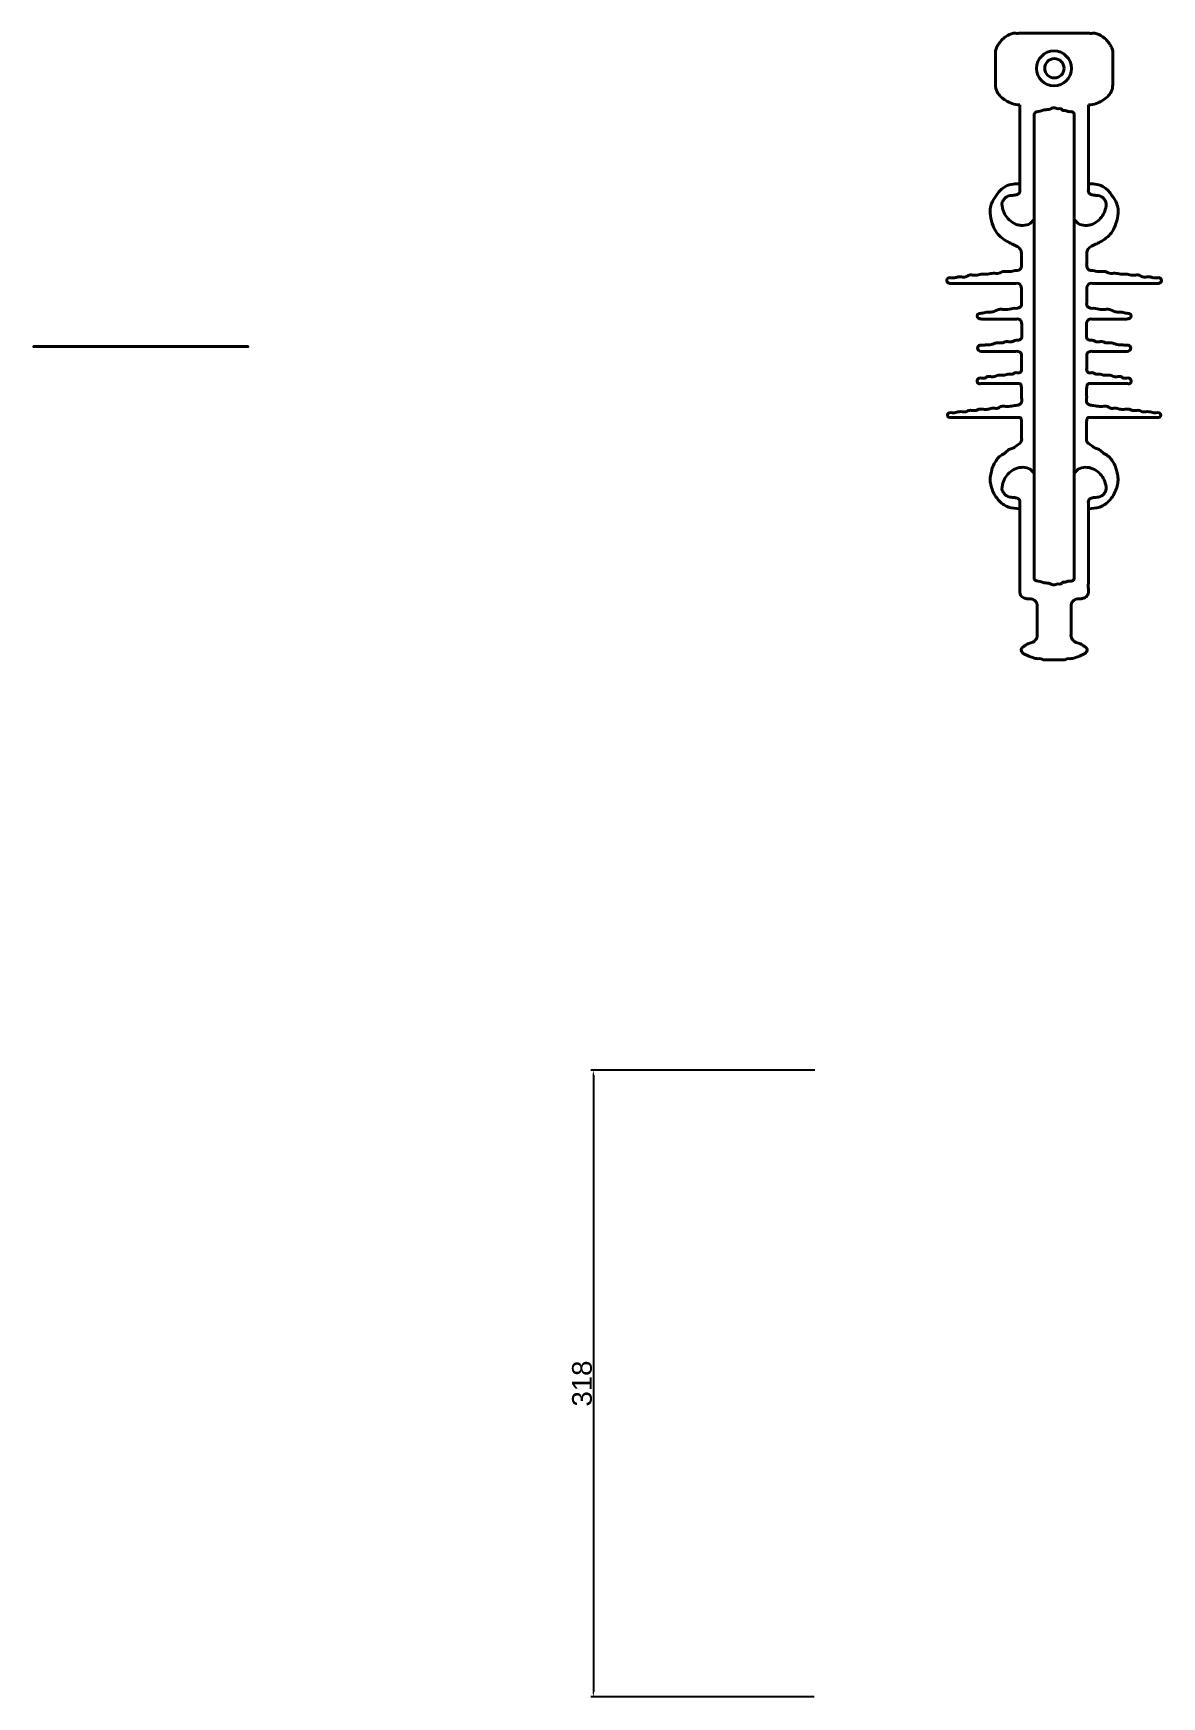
# Model space of a CAD drawing. Header units: millimetres. Extents: x 4076 to 4650, y -1098 to -253.
import ezdxf

# ---------------------------------------------------------------- set-up
doc = ezdxf.new("R2010")
doc.units = ezdxf.units.MM
doc.styles.get("Standard").update_dxf_attribs({"font": 'arial.ttf'})
doc.dimstyles.new('ISO-25', dxfattribs={"dimtxt": 10, "dimasz": 2.5, "dimexe": 1.25, "dimexo": 0.625, "dimtad": 1, "dimtxsty": 'Standard', "dimcen": 2.5, "dimadec": 0, "dimazin": 0, "dimtfac": 1, "dimtmove": 0, "dimatfit": 3, "dimfxl": 1, "dimarcsym": 0})

# ---------------------------------------------------------------- blocks, each defined once
blk = doc.blocks.new('*D2')
at = {"color": 0, "lineweight": -2, "transparency": 16777216}
for p, q in [((4473.37, -779.77), (4359.62, -779.77)), ((4360.87, -782.27), (4360.87, -1095.27)), ((4473.06, -1097.77), (4359.62, -1097.77))]:
    blk.add_line(p, q, dxfattribs=at)
at = {"color": 0, "lineweight": 40, "transparency": 16777216}
for points in [[(4360.46, -782.27), (4361.29, -782.27), (4360.87, -779.77)], [(4360.46, -1095.27), (4361.29, -1095.27), (4360.87, -1097.77)]]:
    blk.add_solid(points, dxfattribs=at)
at = {"layer": 'Defpoints', "color": 0, "lineweight": 40, "transparency": 16777216}
for p in [(4473.99, -779.77), (4360.87, -1097.77), (4473.68, -1097.77)]:
    blk.add_point(p, dxfattribs=at)
at = {"color": 0, "lineweight": 40, "transparency": 16777216, "insert": (4355.14, -938.77), "char_height": 10, "attachment_point": 5, "rotation": 90}
blk.add_mtext('318', dxfattribs=at)

msp = doc.modelspace()

# ---------------------------------------------------------------- linework, layer by layer
at = {"color": 2, "lineweight": 40}
for centre, radius in [((4594.828, -271.128), 8.849), ((4595.03, -271.084), 4.899)]:
    msp.add_circle(centre, radius, dxfattribs=at)
at = {"color": 2, "lineweight": 40, "extrusion": (0, -1, 6.12323e-17)}
for centre, radius in [((4130.984, 141.228, 412.356), 8.849), ((4131.186, 141.271, 412.356), 4.899)]:
    msp.add_circle(centre, radius, dxfattribs=at)
at = {"color": 1, "lineweight": 40}
for points in [[(4595.099, -253.327), (4591.042, -253.327), (4588.821, -253.327), (4585.682, -253.327), (4583.557, -253.327), (4581.577, -253.327), (4579.404, -253.327), (4577.424, -253.327), (4575.444, -253.327), (4574.285, -253.327), (4570.277, -255.065), (4568.249, -256.802), (4566.655, -258.877), (4565.641, -260.614), (4565.107, -262.803), (4565.107, -263.732), (4565.107, -267.513), (4565.107, -269.743), (4565.107, -272.65), (4565.107, -275.568), (4565.107, -277.817), (4565.107, -279.471), (4565.954, -283.067), (4570.425, -287.441), (4573.512, -288.959), (4577.522, -289.657)], [(4595.099, -253.327), (4598.77, -253.327), (4600.992, -253.327), (4604.131, -253.327), (4606.255, -253.327), (4608.235, -253.327), (4610.409, -253.327), (4612.389, -253.327), (4614.368, -253.327), (4615.527, -253.327), (4619.536, -255.065), (4621.564, -256.802), (4623.158, -258.877), (4624.172, -260.614), (4624.706, -262.803), (4624.706, -263.732), (4624.706, -267.513), (4624.706, -269.743), (4624.706, -272.65), (4624.706, -275.568), (4624.706, -277.817), (4624.706, -279.471), (4623.859, -283.067), (4619.388, -287.441), (4616.301, -288.959), (4612.291, -289.657)], [(4577.522, -289.657), (4577.522, -296.541), (4577.522, -300.447), (4577.522, -318.59), (4577.522, -322.763), (4577.522, -329.828)], [(4612.291, -289.657), (4612.291, -296.541), (4612.291, -300.447), (4612.291, -318.59), (4612.291, -322.763), (4612.291, -329.828)], [(4131.255, -412.356, 159.028), (4127.198, -412.356, 159.028), (4124.977, -412.356, 159.028), (4121.838, -412.356, 159.028), (4119.713, -412.356, 159.028), (4117.733, -412.356, 159.028), (4115.56, -412.356, 159.028), (4113.58, -412.356, 159.028), (4111.6, -412.356, 159.028), (4110.441, -412.356, 159.028), (4106.433, -412.356, 157.291), (4104.404, -412.356, 155.554), (4102.811, -412.356, 153.479), (4101.797, -412.356, 151.742), (4101.263, -412.356, 149.552), (4101.263, -412.356, 148.623), (4101.263, -412.356, 144.843), (4101.263, -412.356, 142.612), (4101.263, -412.356, 139.705), (4101.263, -412.356, 136.788), (4101.263, -412.356, 134.539), (4101.263, -412.356, 132.884), (4102.109, -412.356, 129.289), (4106.58, -412.356, 124.915), (4109.667, -412.356, 123.397), (4113.678, -412.356, 122.698)], [(4113.678, -412.356, 122.698), (4113.678, -412.356, 115.814), (4113.678, -412.356, 111.908), (4113.678, -412.356, 93.766), (4113.678, -412.356, 89.593), (4113.678, -412.356, 82.528)], [(4131.255, -412.356, 159.028), (4134.926, -412.356, 159.028), (4137.147, -412.356, 159.028), (4140.286, -412.356, 159.028), (4142.411, -412.356, 159.028), (4144.391, -412.356, 159.028), (4146.564, -412.356, 159.028), (4148.544, -412.356, 159.028), (4150.524, -412.356, 159.028), (4151.683, -412.356, 159.028), (4155.691, -412.356, 157.291), (4157.72, -412.356, 155.554), (4159.313, -412.356, 153.479), (4160.327, -412.356, 151.742), (4160.861, -412.356, 149.552), (4160.861, -412.356, 148.623), (4160.861, -412.356, 144.843), (4160.861, -412.356, 142.612), (4160.861, -412.356, 139.705), (4160.861, -412.356, 136.788), (4160.861, -412.356, 134.539), (4160.861, -412.356, 132.884), (4160.015, -412.356, 129.289), (4155.544, -412.356, 124.915), (4152.457, -412.356, 123.397), (4148.447, -412.356, 122.698)], [(4148.447, -412.356, 122.698), (4148.447, -412.356, 115.814), (4148.447, -412.356, 111.908), (4148.447, -412.356, 93.766), (4148.447, -412.356, 89.593), (4148.447, -412.356, 82.528)]]:
    msp.add_spline(points, degree=3, dxfattribs=at)
at = {"color": 3, "lineweight": 40}
for points in [[(4584.793, -347.902), (4584.793, -336.939), (4584.793, -326.726), (4584.793, -321.116), (4584.793, -314.068), (4584.793, -306.157), (4584.793, -300.116), (4584.793, -298.557), (4584.793, -296.66), (4584.793, -295.233), (4584.793, -294.117), (4587.771, -292.778), (4589.87, -292.198), (4592.885, -291.752), (4594.604, -291.105), (4596.971, -291.618), (4598.355, -291.618), (4599.539, -292.533), (4600.566, -292.533), (4602.354, -293.091), (4603.14, -293.091), (4604.778, -293.607), (4605.044, -294.149), (4605.044, -294.854), (4605.044, -295.619), (4605.044, -298.113), (4605.044, -300.32), (4605.044, -312.603), (4605.044, -325.847), (4605.044, -335.027), (4605.044, -340.756), (4605.007, -347.902)], [(4120.948, -412.356, 64.454), (4120.948, -412.356, 75.417), (4120.948, -412.356, 85.629), (4120.948, -412.356, 91.239), (4120.948, -412.356, 98.287), (4120.948, -412.356, 106.198), (4120.948, -412.356, 112.24), (4120.948, -412.356, 113.799), (4120.948, -412.356, 115.695), (4120.948, -412.356, 117.123), (4120.948, -412.356, 118.239), (4123.927, -412.356, 119.577), (4126.026, -412.356, 120.157), (4129.04, -412.356, 120.604), (4130.76, -412.356, 121.251), (4133.126, -412.356, 120.737), (4134.511, -412.356, 120.737), (4135.694, -412.356, 119.823), (4136.721, -412.356, 119.823), (4138.51, -412.356, 119.264), (4139.295, -412.356, 119.264), (4140.933, -412.356, 118.748), (4141.2, -412.356, 118.207), (4141.2, -412.356, 117.502), (4141.2, -412.356, 116.737), (4141.2, -412.356, 114.242), (4141.2, -412.356, 112.036), (4141.2, -412.356, 99.752), (4141.2, -412.356, 86.509), (4141.2, -412.356, 77.329), (4141.2, -412.356, 71.599), (4141.162, -412.356, 64.454)], [(4120.948, -412.356, -64.218), (4120.948, -412.356, -75.181), (4120.948, -412.356, -85.394), (4120.948, -412.356, -91.003), (4120.948, -412.356, -98.052), (4120.948, -412.356, -105.963), (4120.948, -412.356, -112.004), (4120.948, -412.356, -113.563), (4120.948, -412.356, -115.459), (4120.948, -412.356, -116.887), (4120.948, -412.356, -118.003), (4123.927, -412.356, -119.342), (4126.026, -412.356, -119.922), (4129.04, -412.356, -120.368), (4130.76, -412.356, -121.015), (4133.126, -412.356, -120.502), (4134.511, -412.356, -120.502), (4135.694, -412.356, -119.587), (4136.721, -412.356, -119.587), (4138.51, -412.356, -119.028), (4139.295, -412.356, -119.028), (4140.933, -412.356, -118.513), (4141.2, -412.356, -117.971), (4141.2, -412.356, -117.266), (4141.2, -412.356, -116.501), (4141.2, -412.356, -114.007), (4141.2, -412.356, -111.8), (4141.2, -412.356, -99.517), (4141.2, -412.356, -86.273), (4141.2, -412.356, -77.093), (4141.2, -412.356, -71.363), (4141.162, -412.356, -64.218)], [(4584.793, -476.573), (4584.793, -487.537), (4584.793, -497.749), (4584.793, -503.359), (4584.793, -510.407), (4584.793, -518.318), (4584.793, -524.359), (4584.793, -525.919), (4584.793, -527.815), (4584.793, -529.243), (4584.793, -530.359), (4587.771, -531.697), (4589.87, -532.277), (4592.885, -532.723), (4594.604, -533.371), (4596.971, -532.857), (4598.355, -532.857), (4599.539, -531.943), (4600.566, -531.943), (4602.354, -531.384), (4603.14, -531.384), (4604.778, -530.868), (4605.044, -530.327), (4605.044, -529.622), (4605.044, -528.857), (4605.044, -526.362), (4605.044, -524.156), (4605.044, -511.872), (4605.044, -498.628), (4605.044, -489.449), (4605.044, -483.719), (4605.007, -476.573)]]:
    msp.add_spline(points, degree=3, dxfattribs=at)
at = {"color": 4, "lineweight": 40}
for points in [[(4577.522, -329.828), (4574.196, -329.828), (4570.157, -331.08), (4568.219, -332.398), (4566.488, -334.375), (4563.603, -338.74), (4562.532, -341.623), (4562.532, -345.865), (4563.967, -351.114), (4565.79, -354.632), (4571.537, -359.248), (4573.838, -360.424), (4576.48, -361.731), (4577.97, -363.429), (4578.31, -365.467), (4578.31, -369.812), (4578.31, -371.729), (4577.334, -373.357), (4575.169, -373.806), (4572.449, -374.307), (4568.963, -374.307), (4566.771, -375.125), (4564.052, -375.125), (4561.094, -375.547), (4558.427, -375.547), (4555.761, -376.106), (4554.11, -376.106), (4551.76, -376.106), (4549.909, -377.022), (4547.842, -377.022), (4546.074, -377.022), (4544.374, -377.388), (4543.507, -377.388), (4542.29, -377.388), (4541.489, -377.388), (4540.456, -378.221), (4540.822, -379.837), (4542.373, -380.287), (4544.574, -380.287), (4547.325, -380.287), (4550.693, -380.287), (4562.33, -380.287), (4567.149, -380.287), (4569.603, -380.287), (4571.42, -380.287), (4573.238, -380.287), (4575.243, -380.287), (4576.739, -380.287), (4578.21, -382.053), (4578.346, -383.623), (4578.346, -385.667), (4578.346, -387.315), (4578.346, -388.802), (4578.346, -390.104), (4578.346, -391.338), (4577.316, -392.521), (4576.352, -392.91), (4574.846, -392.91), (4571.292, -393.469), (4568.852, -393.469), (4566.953, -393.469), (4564.946, -394.255), (4562.803, -394.824), (4561.203, -394.824), (4558.572, -395.339), (4557.34, -395.501), (4556.136, -395.884), (4555.825, -396.773), (4556.356, -397.937), (4558.189, -398.365), (4564.077, -398.365), (4566.136, -398.365), (4571.215, -398.365), (4572.776, -398.365), (4574.669, -398.365), (4575.753, -398.365), (4576.769, -398.365), (4578.025, -399.292), (4578.433, -401.59), (4578.433, -403.213), (4578.433, -404.819), (4578.433, -406.398), (4578.433, -407.786), (4577.464, -408.885), (4574.897, -409.269), (4573.466, -409.88), (4571.737, -409.88), (4570.131, -409.88), (4568.786, -410.438), (4567.547, -410.438), (4565.019, -410.68), (4563.577, -411.155), (4562.222, -411.401), (4560.868, -411.401), (4559.144, -411.664), (4558.177, -411.664), (4557.21, -411.664), (4556.066, -412.719), (4556.576, -414.371), (4557.86, -414.793), (4559.584, -414.793), (4562.046, -414.793), (4565.248, -414.793), (4569.152, -414.793), (4571.017, -414.793), (4572.459, -414.793), (4573.901, -414.793), (4575.343, -414.793), (4576.469, -414.793), (4578.087, -415.777), (4578.337, -417.373), (4578.337, -418.457), (4578.337, -420.324), (4578.337, -423.408), (4578.337, -424.461), (4577.202, -425.627), (4575.009, -425.627), (4573.728, -426.31), (4572.077, -426.31), (4569.685, -426.907), (4568.518, -426.907), (4566.496, -426.907), (4564.475, -427.619), (4562.539, -427.619), (4561.001, -427.619), (4559.72, -428.358), (4558.211, -428.358), (4556.787, -428.358), (4555.762, -429.695), (4556.417, -431.118), (4557.983, -431.118), (4560.147, -431.118), (4563.079, -431.118), (4568.119, -431.118), (4572.105, -431.118), (4573.44, -431.118), (4574.373, -431.118), (4575.34, -431.118), (4576.385, -431.118), (4577.386, -431.118), (4578.217, -432.411), (4578.386, -433.692), (4578.386, -435.187), (4578.386, -437.209), (4578.386, -438.599), (4578.386, -440.454), (4577.241, -441.785), (4574.837, -442.306), (4571.825, -442.74), (4570.319, -442.74), (4567.858, -442.74), (4566.236, -443.637), (4564.295, -443.637), (4563.195, -443.637), (4561.226, -444.187), (4558.851, -444.187), (4556.679, -444.187), (4555.238, -444.726), (4552.899, -444.726), (4551.963, -444.726), (4550.062, -445.399), (4548.366, -445.399), (4546.728, -445.399), (4544.096, -445.954), (4543.219, -445.954), (4541.698, -445.954), (4540.79, -446.604), (4540.79, -447.669), (4541.974, -448.349), (4543.425, -448.349), (4546.829, -448.349), (4551.328, -448.349), (4559.528, -448.349), (4565.101, -448.349), (4567.808, -448.349), (4569.92, -448.349), (4572.27, -448.349), (4574.828, -448.349), (4576.315, -448.349), (4577.594, -448.349), (4578.397, -450.469), (4578.397, -451.628), (4578.397, -454.921), (4578.397, -457.442), (4578.397, -458.985), (4578.397, -459.982), (4575.778, -462.724), (4573.876, -463.931), (4571.944, -464.654), (4569.622, -466.583), (4567.135, -468.159), (4565.437, -470.281), (4563.685, -473.429), (4563.045, -475.774), (4562.466, -478.789), (4562.466, -480.86), (4564.347, -486.902), (4566.497, -490.124), (4571.727, -493.812), (4577.522, -494.648)], [(4612.291, -329.828), (4615.604, -329.828), (4619.643, -331.08), (4621.58, -332.398), (4623.311, -334.375), (4626.196, -338.74), (4627.268, -341.623), (4627.268, -345.865), (4625.832, -351.114), (4624.01, -354.632), (4618.262, -359.248), (4615.961, -360.424), (4613.32, -361.731), (4611.829, -363.429), (4611.489, -365.467), (4611.489, -369.812), (4611.489, -371.729), (4612.466, -373.357), (4614.631, -373.806), (4617.351, -374.307), (4620.836, -374.307), (4623.028, -375.125), (4625.748, -375.125), (4628.705, -375.547), (4631.372, -375.547), (4634.039, -376.106), (4635.689, -376.106), (4638.04, -376.106), (4639.891, -377.022), (4641.958, -377.022), (4643.725, -377.022), (4645.426, -377.388), (4646.293, -377.388), (4647.51, -377.388), (4648.31, -377.388), (4649.344, -378.221), (4648.977, -379.837), (4647.427, -380.287), (4645.226, -380.287), (4642.475, -380.287), (4639.107, -380.287), (4627.47, -380.287), (4622.651, -380.287), (4620.197, -380.287), (4618.379, -380.287), (4616.562, -380.287), (4614.557, -380.287), (4613.06, -380.287), (4611.59, -382.053), (4611.453, -383.623), (4611.453, -385.667), (4611.453, -387.315), (4611.453, -388.802), (4611.453, -390.104), (4611.453, -391.338), (4612.484, -392.521), (4613.448, -392.91), (4614.954, -392.91), (4618.507, -393.469), (4620.948, -393.469), (4622.847, -393.469), (4624.854, -394.255), (4626.996, -394.824), (4628.596, -394.824), (4631.227, -395.339), (4632.459, -395.501), (4633.663, -395.884), (4633.974, -396.773), (4633.443, -397.937), (4631.611, -398.365), (4625.722, -398.365), (4623.663, -398.365), (4618.584, -398.365), (4617.023, -398.365), (4615.13, -398.365), (4614.046, -398.365), (4613.031, -398.365), (4611.775, -399.292), (4611.367, -401.59), (4611.367, -403.213), (4611.367, -404.819), (4611.367, -406.398), (4611.367, -407.786), (4612.335, -408.885), (4614.902, -409.269), (4616.334, -409.88), (4618.062, -409.88), (4619.669, -409.88), (4621.013, -410.438), (4622.253, -410.438), (4624.781, -410.68), (4626.223, -411.155), (4627.577, -411.401), (4628.932, -411.401), (4630.655, -411.664), (4631.623, -411.664), (4632.59, -411.664), (4633.733, -412.719), (4633.223, -414.371), (4631.939, -414.793), (4630.215, -414.793), (4627.753, -414.793), (4624.552, -414.793), (4620.647, -414.793), (4618.783, -414.793), (4617.341, -414.793), (4615.899, -414.793), (4614.456, -414.793), (4613.331, -414.793), (4611.712, -415.777), (4611.463, -417.373), (4611.463, -418.457), (4611.463, -420.324), (4611.463, -423.408), (4611.463, -424.461), (4612.598, -425.627), (4614.79, -425.627), (4616.071, -426.31), (4617.723, -426.31), (4620.114, -426.907), (4621.282, -426.907), (4623.303, -426.907), (4625.325, -427.619), (4627.261, -427.619), (4628.799, -427.619), (4630.08, -428.358), (4631.589, -428.358), (4633.013, -428.358), (4634.038, -429.695), (4633.383, -431.118), (4631.817, -431.118), (4629.653, -431.118), (4626.72, -431.118), (4621.68, -431.118), (4617.694, -431.118), (4616.36, -431.118), (4615.427, -431.118), (4614.46, -431.118), (4613.414, -431.118), (4612.414, -431.118), (4611.582, -432.411), (4611.414, -433.692), (4611.414, -435.187), (4611.414, -437.209), (4611.414, -438.599), (4611.414, -440.454), (4612.558, -441.785), (4614.962, -442.306), (4617.974, -442.74), (4619.48, -442.74), (4621.942, -442.74), (4623.564, -443.637), (4625.504, -443.637), (4626.605, -443.637), (4628.574, -444.187), (4630.949, -444.187), (4633.121, -444.187), (4634.561, -444.726), (4636.901, -444.726), (4637.837, -444.726), (4639.738, -445.399), (4641.434, -445.399), (4643.071, -445.399), (4645.703, -445.954), (4646.581, -445.954), (4648.101, -445.954), (4649.009, -446.604), (4649.009, -447.669), (4647.825, -448.349), (4646.375, -448.349), (4642.971, -448.349), (4638.471, -448.349), (4630.272, -448.349), (4624.699, -448.349), (4621.992, -448.349), (4619.88, -448.349), (4617.53, -448.349), (4614.972, -448.349), (4613.484, -448.349), (4612.205, -448.349), (4611.402, -450.469), (4611.402, -451.628), (4611.402, -454.921), (4611.402, -457.442), (4611.402, -458.985), (4611.402, -459.982), (4614.022, -462.724), (4615.923, -463.931), (4617.855, -464.654), (4620.177, -466.583), (4622.664, -468.159), (4624.363, -470.281), (4626.114, -473.429), (4626.754, -475.774), (4627.333, -478.789), (4627.333, -480.86), (4625.452, -486.902), (4623.302, -490.124), (4618.072, -493.812), (4612.278, -494.648)], [(4113.678, -412.356, 82.528), (4110.352, -412.356, 82.528), (4106.312, -412.356, 81.275), (4104.375, -412.356, 79.957), (4102.644, -412.356, 77.981), (4099.759, -412.356, 73.615), (4098.687, -412.356, 70.732), (4098.687, -412.356, 66.49), (4100.123, -412.356, 61.242), (4101.945, -412.356, 57.724), (4107.693, -412.356, 53.107), (4109.994, -412.356, 51.931), (4112.635, -412.356, 50.625), (4114.126, -412.356, 48.926), (4114.466, -412.356, 46.888), (4114.466, -412.356, 42.543), (4114.466, -412.356, 40.626), (4113.489, -412.356, 38.998), (4111.324, -412.356, 38.55), (4108.604, -412.356, 38.049), (4105.119, -412.356, 38.049), (4102.927, -412.356, 37.231), (4100.207, -412.356, 37.231), (4097.25, -412.356, 36.808), (4094.583, -412.356, 36.808), (4091.917, -412.356, 36.25), (4090.266, -412.356, 36.25), (4087.915, -412.356, 36.25), (4086.065, -412.356, 35.334), (4083.997, -412.356, 35.334), (4082.23, -412.356, 35.334), (4080.529, -412.356, 34.967), (4079.662, -412.356, 34.967), (4078.445, -412.356, 34.967), (4077.645, -412.356, 34.967), (4076.611, -412.356, 34.134), (4076.978, -412.356, 32.518), (4078.529, -412.356, 32.068), (4080.729, -412.356, 32.068), (4083.48, -412.356, 32.068), (4086.848, -412.356, 32.068), (4098.486, -412.356, 32.068), (4103.304, -412.356, 32.068), (4105.759, -412.356, 32.068), (4107.576, -412.356, 32.068), (4109.394, -412.356, 32.068), (4111.398, -412.356, 32.068), (4112.895, -412.356, 32.068), (4114.365, -412.356, 30.302), (4114.502, -412.356, 28.733), (4114.502, -412.356, 26.688), (4114.502, -412.356, 25.041), (4114.502, -412.356, 23.553), (4114.502, -412.356, 22.251), (4114.502, -412.356, 21.017), (4113.472, -412.356, 19.834), (4112.507, -412.356, 19.445), (4111.002, -412.356, 19.445), (4107.448, -412.356, 18.886), (4105.007, -412.356, 18.886), (4103.109, -412.356, 18.886), (4101.102, -412.356, 18.1), (4098.959, -412.356, 17.531), (4097.359, -412.356, 17.531), (4094.728, -412.356, 17.016), (4093.496, -412.356, 16.854), (4092.292, -412.356, 16.471), (4091.981, -412.356, 15.582), (4092.512, -412.356, 14.419), (4094.344, -412.356, 13.991), (4100.233, -412.356, 13.991), (4102.292, -412.356, 13.991), (4107.371, -412.356, 13.991), (4108.932, -412.356, 13.991), (4110.825, -412.356, 13.991), (4111.909, -412.356, 13.991), (4112.924, -412.356, 13.991), (4114.181, -412.356, 13.063), (4114.588, -412.356, 10.766), (4114.588, -412.356, 9.143), (4114.588, -412.356, 7.536), (4114.588, -412.356, 5.958), (4114.588, -412.356, 4.57), (4113.62, -412.356, 3.47), (4111.053, -412.356, 3.087), (4109.621, -412.356, 2.476), (4107.893, -412.356, 2.476), (4106.286, -412.356, 2.476), (4104.942, -412.356, 1.918), (4103.702, -412.356, 1.918), (4101.175, -412.356, 1.675), (4099.732, -412.356, 1.201), (4098.378, -412.356, 0.955), (4097.024, -412.356, 0.955), (4095.3, -412.356, 0.691), (4094.333, -412.356, 0.691), (4093.365, -412.356, 0.691), (4092.222, -412.356, -0.363), (4092.732, -412.356, -2.015), (4094.016, -412.356, -2.437), (4095.74, -412.356, -2.437), (4098.202, -412.356, -2.437), (4101.403, -412.356, -2.437), (4105.308, -412.356, -2.437), (4107.172, -412.356, -2.437), (4108.614, -412.356, -2.437), (4110.057, -412.356, -2.437), (4111.499, -412.356, -2.437), (4112.625, -412.356, -2.437), (4114.243, -412.356, -3.421), (4114.492, -412.356, -5.017), (4114.492, -412.356, -6.102), (4114.492, -412.356, -7.969), (4114.492, -412.356, -11.052), (4114.492, -412.356, -12.105), (4113.358, -412.356, -13.272), (4111.165, -412.356, -13.272), (4109.884, -412.356, -13.954), (4108.232, -412.356, -13.954), (4105.841, -412.356, -14.552), (4104.673, -412.356, -14.552), (4102.652, -412.356, -14.552), (4100.63, -412.356, -15.263), (4098.694, -412.356, -15.263), (4097.157, -412.356, -15.263), (4095.875, -412.356, -16.003), (4094.366, -412.356, -16.003), (4092.943, -412.356, -16.003), (4091.918, -412.356, -17.34), (4092.573, -412.356, -18.762), (4094.139, -412.356, -18.762), (4096.302, -412.356, -18.762), (4099.235, -412.356, -18.762), (4104.275, -412.356, -18.762), (4108.261, -412.356, -18.762), (4109.596, -412.356, -18.762), (4110.529, -412.356, -18.762), (4111.495, -412.356, -18.762), (4112.541, -412.356, -18.762), (4113.541, -412.356, -18.762), (4114.373, -412.356, -20.056), (4114.542, -412.356, -21.336), (4114.542, -412.356, -22.831), (4114.542, -412.356, -24.853), (4114.542, -412.356, -26.243), (4114.542, -412.356, -28.099), (4113.397, -412.356, -29.43), (4110.993, -412.356, -29.951), (4107.981, -412.356, -30.385), (4106.475, -412.356, -30.385), (4104.013, -412.356, -30.385), (4102.392, -412.356, -31.282), (4100.451, -412.356, -31.282), (4099.351, -412.356, -31.282), (4097.381, -412.356, -31.832), (4095.006, -412.356, -31.832), (4092.834, -412.356, -31.832), (4091.394, -412.356, -32.371), (4089.054, -412.356, -32.371), (4088.118, -412.356, -32.371), (4086.218, -412.356, -33.043), (4084.521, -412.356, -33.043), (4082.884, -412.356, -33.043), (4080.252, -412.356, -33.598), (4079.374, -412.356, -33.598), (4077.854, -412.356, -33.598), (4076.946, -412.356, -34.249), (4076.946, -412.356, -35.314), (4078.13, -412.356, -35.994), (4079.58, -412.356, -35.994), (4082.985, -412.356, -35.994), (4087.484, -412.356, -35.994), (4095.684, -412.356, -35.994), (4101.257, -412.356, -35.994), (4103.964, -412.356, -35.994), (4106.075, -412.356, -35.994), (4108.425, -412.356, -35.994), (4110.984, -412.356, -35.994), (4112.471, -412.356, -35.994), (4113.75, -412.356, -35.994), (4114.553, -412.356, -38.113), (4114.553, -412.356, -39.272), (4114.553, -412.356, -42.565), (4114.553, -412.356, -45.087), (4114.553, -412.356, -46.629), (4114.553, -412.356, -47.626), (4111.933, -412.356, -50.369), (4110.032, -412.356, -51.575), (4108.1, -412.356, -52.299), (4105.778, -412.356, -54.228), (4103.291, -412.356, -55.804), (4101.592, -412.356, -57.925), (4099.841, -412.356, -61.074), (4099.201, -412.356, -63.419), (4098.622, -412.356, -66.434), (4098.622, -412.356, -68.505), (4100.503, -412.356, -74.546), (4102.653, -412.356, -77.768), (4107.883, -412.356, -81.456), (4113.678, -412.356, -82.292)], [(4148.447, -412.356, 82.528), (4151.759, -412.356, 82.528), (4155.799, -412.356, 81.275), (4157.736, -412.356, 79.957), (4159.467, -412.356, 77.981), (4162.352, -412.356, 73.615), (4163.424, -412.356, 70.732), (4163.424, -412.356, 66.49), (4161.988, -412.356, 61.242), (4160.165, -412.356, 57.724), (4154.418, -412.356, 53.107), (4152.117, -412.356, 51.931), (4149.476, -412.356, 50.625), (4147.985, -412.356, 48.926), (4147.645, -412.356, 46.888), (4147.645, -412.356, 42.543), (4147.645, -412.356, 40.626), (4148.621, -412.356, 38.998), (4150.787, -412.356, 38.55), (4153.507, -412.356, 38.049), (4156.992, -412.356, 38.049), (4159.184, -412.356, 37.231), (4161.904, -412.356, 37.231), (4164.861, -412.356, 36.808), (4167.528, -412.356, 36.808), (4170.194, -412.356, 36.25), (4171.845, -412.356, 36.25), (4174.196, -412.356, 36.25), (4176.046, -412.356, 35.334), (4178.114, -412.356, 35.334), (4179.881, -412.356, 35.334), (4181.582, -412.356, 34.967), (4182.449, -412.356, 34.967), (4183.666, -412.356, 34.967), (4184.466, -412.356, 34.967), (4185.5, -412.356, 34.134), (4185.133, -412.356, 32.518), (4183.582, -412.356, 32.068), (4181.382, -412.356, 32.068), (4178.631, -412.356, 32.068), (4175.263, -412.356, 32.068), (4163.625, -412.356, 32.068), (4158.807, -412.356, 32.068), (4156.352, -412.356, 32.068), (4154.535, -412.356, 32.068), (4152.717, -412.356, 32.068), (4150.713, -412.356, 32.068), (4149.216, -412.356, 32.068), (4147.746, -412.356, 30.302), (4147.609, -412.356, 28.733), (4147.609, -412.356, 26.688), (4147.609, -412.356, 25.041), (4147.609, -412.356, 23.553), (4147.609, -412.356, 22.251), (4147.609, -412.356, 21.017), (4148.639, -412.356, 19.834), (4149.604, -412.356, 19.445), (4151.109, -412.356, 19.445), (4154.663, -412.356, 18.886), (4157.104, -412.356, 18.886), (4159.002, -412.356, 18.886), (4161.009, -412.356, 18.1), (4163.152, -412.356, 17.531), (4164.752, -412.356, 17.531), (4167.383, -412.356, 17.016), (4168.615, -412.356, 16.854), (4169.819, -412.356, 16.471), (4170.13, -412.356, 15.582), (4169.599, -412.356, 14.419), (4167.767, -412.356, 13.991), (4161.878, -412.356, 13.991), (4159.819, -412.356, 13.991), (4154.74, -412.356, 13.991), (4153.179, -412.356, 13.991), (4151.286, -412.356, 13.991), (4150.202, -412.356, 13.991), (4149.187, -412.356, 13.991), (4147.93, -412.356, 13.063), (4147.523, -412.356, 10.766), (4147.523, -412.356, 9.143), (4147.523, -412.356, 7.536), (4147.523, -412.356, 5.958), (4147.523, -412.356, 4.57), (4148.491, -412.356, 3.47), (4151.058, -412.356, 3.087), (4152.49, -412.356, 2.476), (4154.218, -412.356, 2.476), (4155.824, -412.356, 2.476), (4157.169, -412.356, 1.918), (4158.409, -412.356, 1.918), (4160.936, -412.356, 1.675), (4162.379, -412.356, 1.201), (4163.733, -412.356, 0.955), (4165.087, -412.356, 0.955), (4166.811, -412.356, 0.691), (4167.778, -412.356, 0.691), (4168.746, -412.356, 0.691), (4169.889, -412.356, -0.363), (4169.379, -412.356, -2.015), (4168.095, -412.356, -2.437), (4166.371, -412.356, -2.437), (4163.909, -412.356, -2.437), (4160.708, -412.356, -2.437), (4156.803, -412.356, -2.437), (4154.939, -412.356, -2.437), (4153.496, -412.356, -2.437), (4152.054, -412.356, -2.437), (4150.612, -412.356, -2.437), (4149.486, -412.356, -2.437), (4147.868, -412.356, -3.421), (4147.619, -412.356, -5.017), (4147.619, -412.356, -6.102), (4147.619, -412.356, -7.969), (4147.619, -412.356, -11.052), (4147.619, -412.356, -12.105), (4148.753, -412.356, -13.272), (4150.946, -412.356, -13.272), (4152.227, -412.356, -13.954), (4153.878, -412.356, -13.954), (4156.27, -412.356, -14.552), (4157.437, -412.356, -14.552), (4159.459, -412.356, -14.552), (4161.481, -412.356, -15.263), (4163.417, -412.356, -15.263), (4164.954, -412.356, -15.263), (4166.235, -412.356, -16.003), (4167.745, -412.356, -16.003), (4169.168, -412.356, -16.003), (4170.193, -412.356, -17.34), (4169.538, -412.356, -18.762), (4167.972, -412.356, -18.762), (4165.808, -412.356, -18.762), (4162.876, -412.356, -18.762), (4157.836, -412.356, -18.762), (4153.85, -412.356, -18.762), (4152.515, -412.356, -18.762), (4151.582, -412.356, -18.762), (4150.616, -412.356, -18.762), (4149.57, -412.356, -18.762), (4148.57, -412.356, -18.762), (4147.738, -412.356, -20.056), (4147.569, -412.356, -21.336), (4147.569, -412.356, -22.831), (4147.569, -412.356, -24.853), (4147.569, -412.356, -26.243), (4147.569, -412.356, -28.099), (4148.714, -412.356, -29.43), (4151.118, -412.356, -29.951), (4154.13, -412.356, -30.385), (4155.636, -412.356, -30.385), (4158.097, -412.356, -30.385), (4159.719, -412.356, -31.282), (4161.66, -412.356, -31.282), (4162.76, -412.356, -31.282), (4164.73, -412.356, -31.832), (4167.104, -412.356, -31.832), (4169.277, -412.356, -31.832), (4170.717, -412.356, -32.371), (4173.057, -412.356, -32.371), (4173.992, -412.356, -32.371), (4175.893, -412.356, -33.043), (4177.589, -412.356, -33.043), (4179.227, -412.356, -33.043), (4181.859, -412.356, -33.598), (4182.736, -412.356, -33.598), (4184.257, -412.356, -33.598), (4185.165, -412.356, -34.249), (4185.165, -412.356, -35.314), (4183.981, -412.356, -35.994), (4182.531, -412.356, -35.994), (4179.126, -412.356, -35.994), (4174.627, -412.356, -35.994), (4166.427, -412.356, -35.994), (4160.854, -412.356, -35.994), (4158.147, -412.356, -35.994), (4156.035, -412.356, -35.994), (4153.685, -412.356, -35.994), (4151.127, -412.356, -35.994), (4149.64, -412.356, -35.994), (4148.361, -412.356, -35.994), (4147.558, -412.356, -38.113), (4147.558, -412.356, -39.272), (4147.558, -412.356, -42.565), (4147.558, -412.356, -45.087), (4147.558, -412.356, -46.629), (4147.558, -412.356, -47.626), (4150.178, -412.356, -50.369), (4152.079, -412.356, -51.575), (4154.011, -412.356, -52.299), (4156.333, -412.356, -54.228), (4158.82, -412.356, -55.804), (4160.519, -412.356, -57.925), (4162.27, -412.356, -61.074), (4162.91, -412.356, -63.419), (4163.489, -412.356, -66.434), (4163.489, -412.356, -68.505), (4161.608, -412.356, -74.546), (4159.458, -412.356, -77.768), (4154.228, -412.356, -81.456), (4148.433, -412.356, -82.292)]]:
    msp.add_spline(points, degree=3, dxfattribs=at)
at = {"color": 2, "lineweight": 40}
for points in [[(4577.522, -329.828), (4577.522, -330.839), (4577.522, -331.909), (4577.522, -332.812), (4577.522, -333.652), (4576.806, -334.744), (4575.482, -335.332), (4573.108, -335.647), (4570.818, -336.277), (4569.62, -337.347), (4568.585, -339.027), (4568.92, -342.816), (4570.393, -346.016), (4572.74, -348.565), (4576.18, -350.471), (4578.13, -350.813), (4581.836, -350.3), (4584.793, -347.902)], [(4612.291, -329.828), (4612.278, -330.839), (4612.278, -331.909), (4612.278, -332.812), (4612.278, -333.652), (4612.993, -334.744), (4614.317, -335.332), (4616.692, -335.647), (4618.982, -336.277), (4620.18, -337.347), (4621.214, -339.027), (4620.88, -342.816), (4619.407, -346.016), (4617.06, -348.565), (4613.62, -350.471), (4611.67, -350.813), (4607.963, -350.3), (4605.007, -347.902)], [(4113.678, -412.356, 82.528), (4113.678, -412.356, 81.517), (4113.678, -412.356, 80.446), (4113.678, -412.356, 79.543), (4113.678, -412.356, 78.703), (4112.962, -412.356, 77.612), (4111.638, -412.356, 77.024), (4109.264, -412.356, 76.709), (4106.973, -412.356, 76.079), (4105.776, -412.356, 75.008), (4104.741, -412.356, 73.328), (4105.075, -412.356, 69.54), (4106.549, -412.356, 66.34), (4108.896, -412.356, 63.791), (4112.336, -412.356, 61.885), (4114.285, -412.356, 61.542), (4117.992, -412.356, 62.056), (4120.948, -412.356, 64.454)], [(4113.678, -412.356, -82.292), (4113.678, -412.356, -81.281), (4113.678, -412.356, -80.21), (4113.678, -412.356, -79.308), (4113.678, -412.356, -78.468), (4112.962, -412.356, -77.376), (4111.638, -412.356, -76.788), (4109.264, -412.356, -76.473), (4106.973, -412.356, -75.843), (4105.776, -412.356, -74.773), (4104.741, -412.356, -73.092), (4105.075, -412.356, -69.304), (4106.549, -412.356, -66.104), (4108.896, -412.356, -63.555), (4112.336, -412.356, -61.649), (4114.285, -412.356, -61.306), (4117.992, -412.356, -61.82), (4120.948, -412.356, -64.218)], [(4148.447, -412.356, 82.528), (4148.433, -412.356, 81.517), (4148.433, -412.356, 80.446), (4148.433, -412.356, 79.543), (4148.433, -412.356, 78.703), (4149.149, -412.356, 77.612), (4150.473, -412.356, 77.024), (4152.847, -412.356, 76.709), (4155.138, -412.356, 76.079), (4156.335, -412.356, 75.008), (4157.37, -412.356, 73.328), (4157.036, -412.356, 69.54), (4155.562, -412.356, 66.34), (4153.215, -412.356, 63.791), (4149.775, -412.356, 61.885), (4147.826, -412.356, 61.542), (4144.119, -412.356, 62.056), (4141.162, -412.356, 64.454)], [(4148.433, -412.356, -82.292), (4148.433, -412.356, -81.281), (4148.433, -412.356, -80.21), (4148.433, -412.356, -79.308), (4148.433, -412.356, -78.468), (4149.149, -412.356, -77.376), (4150.473, -412.356, -76.788), (4152.847, -412.356, -76.473), (4155.138, -412.356, -75.843), (4156.335, -412.356, -74.773), (4157.37, -412.356, -73.092), (4157.036, -412.356, -69.304), (4155.562, -412.356, -66.104), (4153.215, -412.356, -63.555), (4149.775, -412.356, -61.649), (4147.826, -412.356, -61.306), (4144.119, -412.356, -61.82), (4141.162, -412.356, -64.218)], [(4577.522, -494.648), (4577.522, -493.637), (4577.522, -492.566), (4577.522, -491.663), (4577.522, -490.823), (4576.806, -489.732), (4575.482, -489.144), (4573.108, -488.829), (4570.818, -488.199), (4569.62, -487.128), (4568.585, -485.448), (4568.92, -481.659), (4570.393, -478.46), (4572.74, -475.91), (4576.18, -474.005), (4578.13, -473.662), (4581.836, -474.176), (4584.793, -476.573)], [(4612.278, -494.648), (4612.278, -493.637), (4612.278, -492.566), (4612.278, -491.663), (4612.278, -490.823), (4612.993, -489.732), (4614.317, -489.144), (4616.692, -488.829), (4618.982, -488.199), (4620.18, -487.128), (4621.214, -485.448), (4620.88, -481.659), (4619.407, -478.46), (4617.06, -475.91), (4613.62, -474.005), (4611.67, -473.662), (4607.963, -474.176), (4605.007, -476.573)]]:
    msp.add_spline(points, degree=3, dxfattribs=at)
at = {"color": 5, "lineweight": 40}
for points in [[(4584.793, -347.902), (4584.793, -375.688), (4584.793, -387.905), (4584.793, -401.752), (4584.793, -430.674), (4584.793, -448.681), (4584.793, -461.367), (4584.793, -476.573)], [(4605.007, -347.902), (4605.007, -375.688), (4605.007, -387.905), (4605.007, -401.752), (4605.007, -430.674), (4605.007, -448.681), (4605.007, -461.367), (4605.007, -476.573)], [(4120.948, -412.356, 64.454), (4120.948, -412.356, 36.668), (4120.948, -412.356, 24.45), (4120.948, -412.356, 10.604), (4120.948, -412.356, -18.319), (4120.948, -412.356, -36.325), (4120.948, -412.356, -49.011), (4120.948, -412.356, -64.218)], [(4141.162, -412.356, 64.454), (4141.162, -412.356, 36.668), (4141.162, -412.356, 24.45), (4141.162, -412.356, 10.604), (4141.162, -412.356, -18.319), (4141.162, -412.356, -36.325), (4141.162, -412.356, -49.011), (4141.162, -412.356, -64.218)]]:
    msp.add_spline(points, degree=3, dxfattribs=at)
at = {"color": 6, "lineweight": 40}
for points in [[(4113.678, -412.356, -82.292), (4113.678, -412.356, -84.823), (4113.678, -412.356, -87.32), (4113.678, -412.356, -99.512), (4113.678, -412.356, -105.444), (4113.678, -412.356, -111.16), (4113.678, -412.356, -115.935), (4113.678, -412.356, -120.226), (4113.678, -412.356, -122.889), (4113.678, -412.356, -124.876), (4114.818, -412.356, -127.112), (4115.914, -412.356, -127.648), (4117.617, -412.356, -128.021), (4118.759, -412.356, -128.021), (4120.858, -412.356, -128.673), (4122.024, -412.356, -129.838), (4122.465, -412.356, -132.589), (4122.465, -412.356, -134.372), (4122.465, -412.356, -139.56), (4122.465, -412.356, -144.301), (4122.465, -412.356, -146.192), (4122.465, -412.356, -147.25), (4121.185, -412.356, -149.33), (4119.785, -412.356, -150.162), (4117.742, -412.356, -150.88), (4116.115, -412.356, -151.863), (4114.828, -412.356, -152.808), (4114.311, -412.356, -153.786), (4114.906, -412.356, -155.402), (4116.047, -412.356, -156.21), (4117.497, -412.356, -156.827), (4120.494, -412.356, -157.993), (4122.835, -412.356, -158.447), (4124.388, -412.356, -158.447), (4125.487, -412.356, -158.972), (4126.514, -412.356, -158.972), (4127.685, -412.356, -158.972), (4130.945, -412.356, -158.972)], [(4148.433, -412.356, -82.292), (4148.433, -412.356, -84.823), (4148.433, -412.356, -87.32), (4148.433, -412.356, -99.512), (4148.433, -412.356, -105.444), (4148.433, -412.356, -111.16), (4148.433, -412.356, -115.935), (4148.433, -412.356, -120.226), (4148.433, -412.356, -122.889), (4148.433, -412.356, -124.876), (4147.292, -412.356, -127.112), (4146.196, -412.356, -127.648), (4144.494, -412.356, -128.021), (4143.352, -412.356, -128.021), (4141.253, -412.356, -128.673), (4140.087, -412.356, -129.838), (4139.646, -412.356, -132.589), (4139.646, -412.356, -134.372), (4139.646, -412.356, -139.56), (4139.646, -412.356, -144.301), (4139.646, -412.356, -146.192), (4139.646, -412.356, -147.25), (4140.926, -412.356, -149.33), (4142.326, -412.356, -150.162), (4144.369, -412.356, -150.88), (4145.996, -412.356, -151.863), (4147.282, -412.356, -152.808), (4147.8, -412.356, -153.786), (4147.205, -412.356, -155.402), (4146.064, -412.356, -156.21), (4144.614, -412.356, -156.827), (4141.617, -412.356, -157.993), (4139.276, -412.356, -158.447), (4137.723, -412.356, -158.447), (4136.624, -412.356, -158.972), (4135.597, -412.356, -158.972), (4134.426, -412.356, -158.972), (4130.945, -412.356, -158.972)], [(4577.522, -494.648), (4577.522, -497.179), (4577.522, -499.676), (4577.522, -511.868), (4577.522, -517.799), (4577.522, -523.515), (4577.522, -528.29), (4577.522, -532.581), (4577.522, -535.244), (4577.522, -537.231), (4578.663, -539.468), (4579.759, -540.004), (4581.461, -540.377), (4582.603, -540.377), (4584.702, -541.029), (4585.868, -542.194), (4586.31, -544.944), (4586.31, -546.728), (4586.31, -551.915), (4586.31, -556.657), (4586.31, -558.547), (4586.31, -559.606), (4585.03, -561.685), (4583.63, -562.517), (4581.586, -563.236), (4579.959, -564.219), (4578.673, -565.164), (4578.156, -566.142), (4578.75, -567.757), (4579.891, -568.565), (4581.342, -569.183), (4584.338, -570.349), (4586.679, -570.802), (4588.232, -570.802), (4589.331, -571.327), (4590.358, -571.327), (4591.529, -571.327), (4594.789, -571.327)], [(4612.278, -494.648), (4612.278, -497.179), (4612.278, -499.676), (4612.278, -511.868), (4612.278, -517.799), (4612.278, -523.515), (4612.278, -528.29), (4612.278, -532.581), (4612.278, -535.244), (4612.278, -537.231), (4611.137, -539.468), (4610.041, -540.004), (4608.339, -540.377), (4607.196, -540.377), (4605.098, -541.029), (4603.932, -542.194), (4603.49, -544.944), (4603.49, -546.728), (4603.49, -551.915), (4603.49, -556.657), (4603.49, -558.547), (4603.49, -559.606), (4604.77, -561.685), (4606.17, -562.517), (4608.213, -563.236), (4609.84, -564.219), (4611.127, -565.164), (4611.644, -566.142), (4611.05, -567.757), (4609.908, -568.565), (4608.458, -569.183), (4605.462, -570.349), (4603.12, -570.802), (4601.567, -570.802), (4600.468, -571.327), (4599.441, -571.327), (4598.27, -571.327), (4594.789, -571.327)]]:
    msp.add_spline(points, degree=3, dxfattribs=at)

# ---------------------------------------------------------------- dimensions: what is measured, and where the dimension line sits
dim = msp.add_linear_dim(base=(4360.875, -1097.772), p1=(4473.994, -779.772), p2=(4473.685, -1097.772), angle=90, dimstyle='ISO-25', dxfattribs=at)
dim.commit()
dim.dimension.update_dxf_attribs({"geometry": '*D2', "text_midpoint": (4355.141, -938.772)})

doc.saveas('drawing.dxf')
